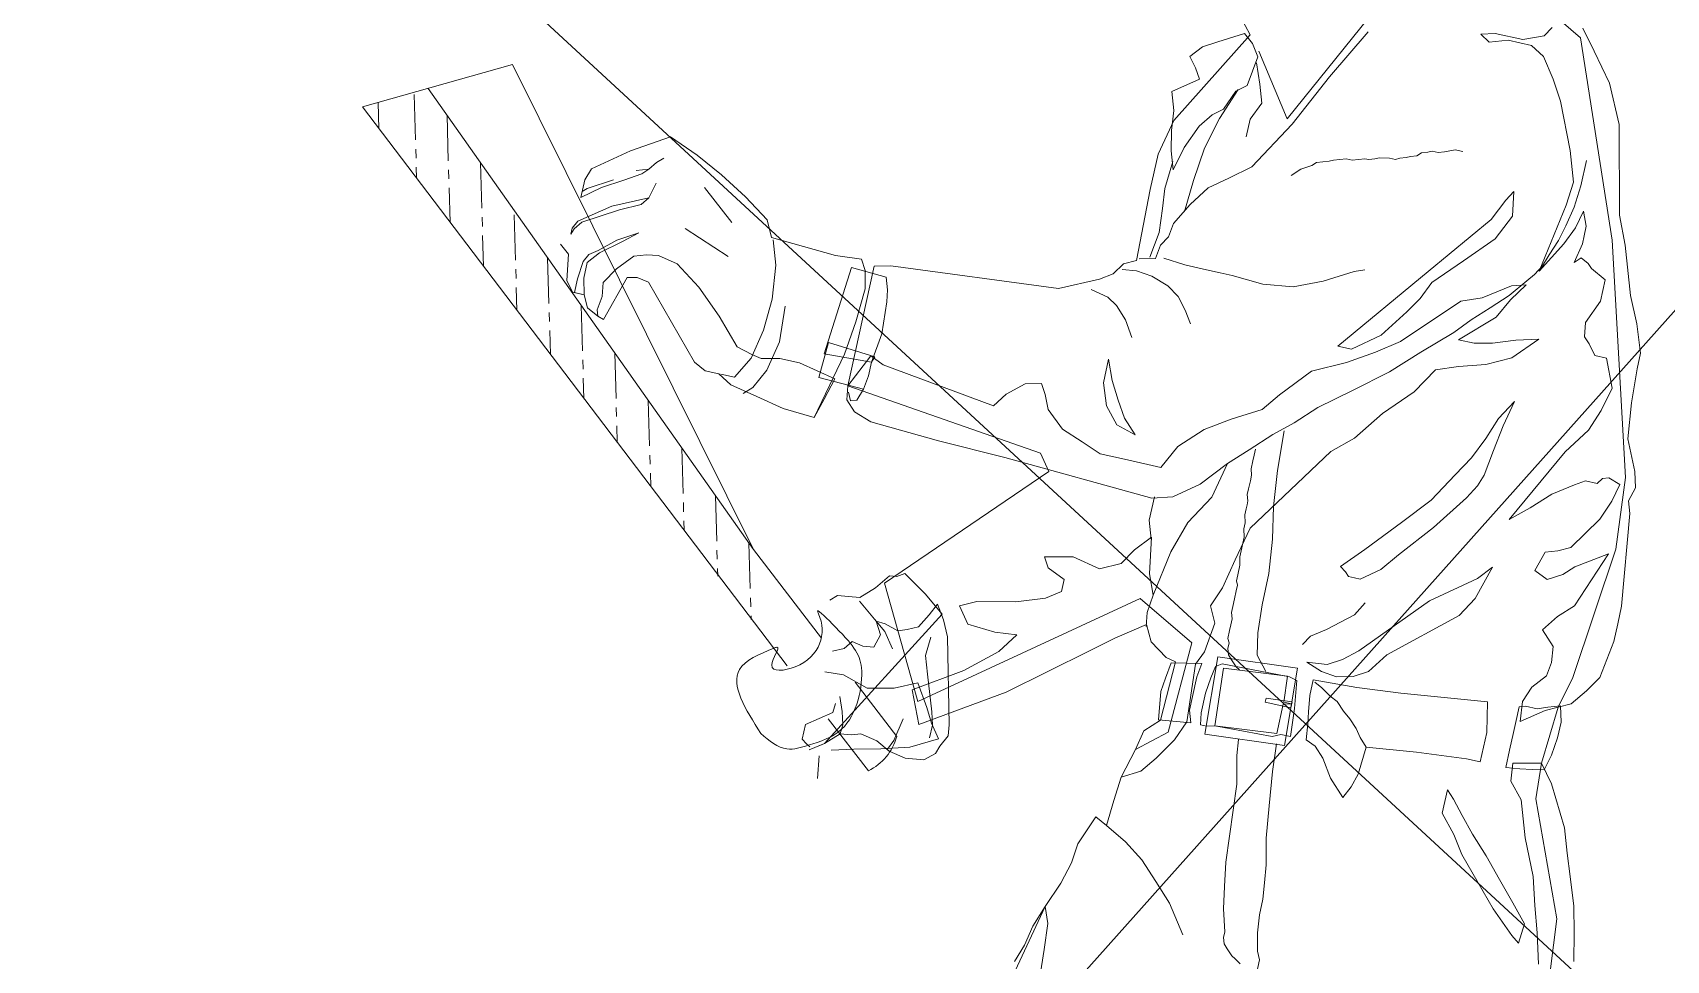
# Model space of a CAD drawing. Header units: millimetres. Extents: x -346728 to 1320345, y -537202 to -385966.
# Drawn here: x 699805 to 704289, y -527871 to -525325 of the extents above; entities that cross this region are included whole.
import ezdxf

# ---------------------------------------------------------------- set-up
doc = ezdxf.new("R2010")
doc.units = ezdxf.units.MM
doc.header["$LTSCALE"] = 100
doc.linetypes.add('CENTER', pattern=[2, 1.25, -0.25, 0.25, -0.25])
for name, color, linetype, lineweight in [('betong', 7, 'Continuous', 15), ('DTO', 1, 'Continuous', 15), ('MAY', 2, 'Continuous', 13), ('THAY', 155, 'Continuous', 20), ('TRUC', 79, 'CENTER', 15)]:
    doc.layers.add(name, color=color, linetype=linetype, lineweight=lineweight)

# ---------------------------------------------------------------- blocks, each defined once
blk = doc.blocks.new('NGUOI')
at = {"layer": 'betong', "color": 8}
for p, q in [((53.31, 406.37), (51.72, 405.41)), ((53.71, 410.83), (53.31, 406.37)), ((53.71, 410.83), (53.71, 410.83)), ((45.43, 396.43), (46.98, 403.05)), ((51.72, 405.41), (50.44, 404.78))]:
    blk.add_line(p, q, dxfattribs=at)
at = {"layer": 'MAY', "color": 8}
for p, q in [((-62.33, 706.05), (-30.79, 626.79)), ((-107.66, 675.95), (-75.1, 690.19)), ((-134.52, 620.8), (-107.66, 675.95)), ((-112.71, 673.35), (-107.42, 678.95)), ((-98.57, 676.42), (-97.02, 673.27)), ((-119.99, 665.49), (-112.71, 673.35)), ((-97.02, 673.27), (-91.22, 670.38)), ((-98.71, 667.37), (-103.4, 661.72)), ((-94.31, 669.43), (-98.71, 667.37)), ((-87.12, 668.84), (-94.31, 669.43)), ((-91.22, 670.38), (-82.82, 669.69)), ((-81.87, 666.6), (-87.12, 668.84)), ((-82.82, 669.69), (-78.72, 668.15)), ((-78.72, 668.15), (-81.87, 666.6)), ((-126.32, 654.54), (-119.99, 665.49)), ((-103.4, 661.72), (-107.49, 656.02)), ((-46.28, 658.85), (-39.16, 642.57)), ((-134.48, 628.64), (-126.32, 654.54)), ((-107.49, 656.02), (-114.61, 642.71)), ((-8.19, 652.11), (-12.78, 647.66)), ((-14.17, 645.36), (-10.98, 647.51)), ((-12.78, 647.66), (1.56, 616.3)), ((-10.98, 647.51), (-4.13, 642.72)), ((-114.61, 642.71), (-118.35, 633.96)), ((-39.16, 642.57), (-32.69, 625.74)), ((-30.79, 626.79), (-16.72, 643.75)), ((-16.87, 641.95), (-14.17, 645.36)), ((-16.41, 632.86), (-16.87, 641.95)), ((-4.13, 642.72), (-0.12, 639.98)), ((-120.8, 633.56), (-120.16, 641.36)), ((-17.02, 640.16), (-19.91, 634.35)), ((-0.12, 639.98), (2.58, 636.14)), ((-120.74, 626.91), (-120.8, 633.56)), ((-118.35, 633.96), (-118.34, 626.72)), ((-84.02, 632.96), (-81.62, 632.77)), ((-81.62, 632.77), (-78.72, 631.32)), ((-19.91, 634.35), (-22.15, 629.1)), ((-13.6, 630.22), (-16.41, 632.86)), ((-0.07, 633.33), (-2.11, 630.48)), ((2.58, 636.14), (-0.07, 633.33)), ((-138.77, 620.54), (-134.48, 628.64)), ((-120.03, 620.82), (-120.74, 626.91)), ((-118.34, 626.72), (-116.46, 605.43)), ((-78.72, 631.32), (-76.97, 630.57)), ((-76.97, 630.57), (-75.17, 630.43)), ((-75.17, 630.43), (-74.02, 629.73)), ((-74.02, 629.73), (-72.27, 628.98)), ((-72.27, 628.98), (-71.17, 627.68)), ((-71.17, 627.68), (-69.42, 626.94)), ((-69.42, 626.94), (-68.27, 626.24)), ((-22.15, 629.1), (-20.19, 623.51)), ((-14.15, 630.86), (-11.34, 620.97)), ((-11.7, 624.02), (-13.6, 630.22)), ((-2.11, 630.48), (4.64, 624.5)), ((-125.93, 622.51), (-126.17, 619.51)), ((-123.78, 626.56), (-125.93, 622.51)), ((-123.03, 621.06), (-123.78, 626.56)), ((-103.88, 618.89), (-102.1, 625.99)), ((-102.1, 625.99), (-100.54, 622.84)), ((-100.54, 622.84), (-98.08, 616)), ((-68.27, 626.24), (-66.52, 625.49)), ((-66.52, 625.49), (-65.37, 624.79)), ((-65.37, 624.79), (-63.57, 624.65)), ((-63.57, 624.65), (-60.62, 623.8)), ((-60.62, 623.8), (-59.47, 623.1)), ((-59.47, 623.1), (-57.72, 622.36)), ((-57.72, 622.36), (-56.52, 622.26)), ((-56.52, 622.26), (-54.77, 621.51)), ((-32.69, 625.74), (-24.92, 610.01)), ((-20.19, 623.51), (-20.63, 618.11)), ((-8.89, 621.38), (-11.7, 624.02)), ((4.64, 624.5), (2.4, 619.25)), ((-159.31, 554), (-134.52, 620.8)), ((-144.74, 606.54), (-138.77, 620.54)), ((-126.17, 619.51), (-126.37, 617.11)), ((-126.37, 617.11), (-125.66, 611.01)), ((-121.07, 615.47), (-123.03, 621.06)), ((-119.22, 615.92), (-120.03, 620.82)), ((-100.92, 610.8), (-103.88, 618.89)), ((-54.77, 621.51), (-53.02, 620.76)), ((-53.02, 620.76), (-51.22, 620.62)), ((-51.22, 620.62), (-49.47, 619.87)), ((-49.47, 619.87), (-47.72, 619.12)), ((-47.72, 619.12), (-46.57, 618.42)), ((-46.57, 618.42), (-44.82, 617.68)), ((-44.82, 617.68), (-43.07, 616.93)), ((-43.07, 616.93), (-41.97, 615.63)), ((-11.34, 620.97), (-9.73, 611.18)), ((-6.24, 616.93), (-8.89, 621.38)), ((-3.83, 609.49), (-6.24, 616.93)), ((2.4, 619.25), (1.31, 613.3)), ((-127.31, 612.96), (-129.81, 611.96)), ((-125.66, 611.01), (-127.31, 612.96)), ((-116.46, 605.43), (-121.07, 615.47)), ((-117.81, 610.98), (-119.22, 615.92)), ((-98.08, 616), (-84.66, 595.58)), ((-41.97, 615.63), (-39.11, 613.59)), ((-39.11, 613.59), (-36.91, 610.99)), ((1.31, 613.3), (-0.38, 607.4)), ((1.56, 616.3), (3.07, 605.3)), ((-136.1, 608.85), (-136.64, 602.25)), ((-131.11, 610.86), (-136.1, 608.85)), ((-129.81, 611.96), (-131.11, 610.86)), ((-116.91, 607.28), (-117.81, 610.98)), ((-115.36, 604.13), (-116.91, 607.28)), ((-93.82, 601.77), (-100.92, 610.8)), ((-24.92, 610.01), (-19.31, 604.72)), ((-9.73, 611.18), (-9.36, 600.89)), ((-2.62, 602.15), (-3.83, 609.49)), ((-0.38, 607.4), (-2.62, 602.15)), ((-148.98, 599.04), (-144.74, 606.54)), ((-136.64, 602.25), (-134.23, 594.81)), ((-113.75, 601.59), (-115.36, 604.13)), ((-19.31, 604.72), (-14.26, 600.08)), ((-1.82, 604.5), (-1.91, 596.05)), ((3.07, 605.3), (2.19, 594.51)), ((-152.67, 590.89), (-148.98, 599.04)), ((-113.85, 600.39), (-109.75, 598.84)), ((-110.7, 594.7), (-113.85, 600.39)), ((-110, 595.85), (-113.75, 601.59)), ((-109.75, 598.84), (-102.4, 592.81)), ((-86.71, 592.73), (-93.82, 601.77)), ((-14.26, 600.08), (-10.55, 593.74)), ((-9.36, 600.89), (-9.55, 591.24)), ((-134.23, 594.81), (-135.18, 590.66)), ((-108.19, 588.45), (-110.7, 594.7)), ((-105.59, 590.66), (-110, 595.85)), ((-102.4, 592.81), (-96.6, 589.92)), ((-84.75, 587.14), (-86.71, 592.73)), ((-84.66, 595.58), (-65.33, 566.23)), ((-10.55, 593.74), (-7.49, 586.85)), ((-1.91, 596.05), (-3, 590.1)), ((2.19, 594.51), (-0.18, 572.97)), ((-153.06, 586.09), (-152.67, 590.89)), ((-137.12, 589.01), (-139.77, 586.21)), ((-135.18, 590.66), (-137.12, 589.01)), ((-99.33, 578.67), (-108.19, 588.45)), ((-101.19, 585.47), (-105.59, 590.66)), ((-96.6, 589.92), (-82.88, 573.1)), ((-63.46, 589.02), (-66.36, 590.46)), ((-55.46, 583.53), (-63.46, 589.02)), ((-3, 590.1), (-4.19, 582.96)), ((-154.49, 575.94), (-153.06, 586.09)), ((-143.36, 586.5), (-147.65, 578.4)), ((-139.77, 586.21), (-143.36, 586.5)), ((-122.28, 585.98), (-115.83, 583.64)), ((-116.27, 578.25), (-122.28, 585.98)), ((-115.83, 583.64), (-109.43, 580.71)), ((-97.38, 580.32), (-101.19, 585.47)), ((-82.14, 582.09), (-84.75, 587.14)), ((-47.36, 579.25), (-55.46, 583.53)), ((-7.49, 586.85), (-7.24, 582.6)), ((-4.19, 582.96), (-3.63, 575.06)), ((-147.65, 578.4), (-146.44, 571.06)), ((-109.37, 574.06), (-116.27, 578.25)), ((-109.43, 580.71), (-104.13, 579.06)), ((-104.13, 579.06), (-99.33, 578.67)), ((-89.62, 571.84), (-97.38, 580.32)), ((-76.83, 573.21), (-82.14, 582.09)), ((-38.46, 577.31), (-47.36, 579.25)), ((-7.24, 582.6), (-5.68, 579.46)), ((-5.68, 579.46), (-5.43, 575.21)), ((-156.58, 565.25), (-154.49, 575.94)), ((-101.77, 571.02), (-109.37, 574.06)), ((-82.88, 573.1), (-76.68, 567.76)), ((-69.53, 566.57), (-76.83, 573.21)), ((-28.82, 577.12), (-38.46, 577.31)), ((-25.22, 576.83), (-28.82, 577.12)), ((-21.02, 576.49), (-25.22, 576.83)), ((-14.42, 575.95), (-21.02, 576.49)), ((-7.78, 576.01), (-14.42, 575.95)), ((-5.43, 575.21), (-0.73, 573.62)), ((-0.18, 572.97), (3.27, 570.87)), ((-146.44, 571.06), (-144.58, 564.26)), ((-95.37, 568.08), (-101.77, 571.02)), ((-91.21, 559.89), (-95.37, 568.08)), ((-82.47, 563.4), (-89.62, 571.84)), ((-11.41, 568.45), (-15.21, 566.35)), ((-5.87, 569.81), (-11.41, 568.45)), ((-1.02, 570.02), (-5.87, 569.81)), ((3.13, 569.08), (-1.02, 570.02)), ((3.27, 570.87), (5.38, 567.08)), ((-161.51, 556.59), (-156.58, 565.25)), ((-144.58, 564.26), (-139.82, 556.03)), ((-120.9, 565.95), (-117.79, 559.66)), ((-119.74, 558), (-120.9, 565.95)), ((-73.51, 554.82), (-82.47, 563.4)), ((-76.68, 567.76), (-69.27, 562.32)), ((-65.33, 566.23), (-69.53, 566.57)), ((-15.21, 566.35), (-18.5, 563)), ((5.38, 567.08), (8.78, 564.39)), ((8.78, 564.39), (19.73, 558.06)), ((126.22, 560.81), (134.96, 564.32)), ((134.96, 564.32), (144.25, 567.18)), ((144.25, 567.18), (154.5, 559.7)), ((-117.79, 559.66), (-115.93, 552.86)), ((-84.1, 550.86), (-91.21, 559.89)), ((-69.27, 562.32), (-60.07, 556.74)), ((-18.5, 563), (-21.2, 559.6)), ((1.64, 558.33), (-2.25, 555.03)), ((4.79, 559.88), (1.64, 558.33)), ((10.28, 560.64), (4.79, 559.88)), ((117.43, 556.7), (126.22, 560.81)), ((145.96, 558.59), (144.31, 560.53)), ((147.56, 556.04), (145.96, 558.59)), ((154.5, 559.7), (164.06, 551.07)), ((-163.1, 551.89), (-161.51, 556.59)), ((-162.88, 532.56), (-159.31, 554)), ((-139.82, 556.03), (-129.74, 531.65)), ((-119.18, 550.11), (-119.74, 558)), ((-65.1, 546.89), (-73.51, 554.82)), ((-60.07, 556.74), (-53.01, 547.11)), ((-2.25, 555.03), (-5.64, 550.47)), ((19.73, 558.06), (69.77, 549.73)), ((109.19, 551.94), (117.43, 556.7)), ((130.02, 555.67), (119.14, 548.11)), ((147.56, 556.04), (151.06, 554.55)), ((149.21, 554.1), (147.56, 556.04)), ((153.77, 550.7), (149.21, 554.1)), ((-162.25, 547.6), (-163.1, 551.89)), ((-154.61, 552.41), (-158.31, 551.5)), ((-158.31, 551.5), (-157.55, 546.01)), ((-152.86, 551.66), (-154.61, 552.41)), ((-151.81, 549.76), (-152.86, 551.66)), ((-148.21, 549.47), (-151.81, 549.76)), ((-145.36, 547.42), (-148.21, 549.47)), ((-118.62, 542.21), (-119.18, 550.11)), ((-115.93, 552.86), (-113.47, 546.02)), ((-78.24, 541.32), (-84.1, 550.86)), ((69.77, 549.73), (74.46, 548.14)), ((76.72, 546.14), (78.76, 549)), ((78.76, 549), (86.51, 547.76)), ((106.4, 547.34), (109.19, 551.94)), ((145.07, 547.79), (144.27, 552.69)), ((159.47, 546.61), (153.77, 550.7)), ((156.71, 549.86), (163.57, 545.07)), ((164.06, 551.07), (164.96, 547.37)), ((-169.6, 516.81), (-163.74, 544.1)), ((-163.74, 544.1), (-162.25, 547.6)), ((-157.55, 546.01), (-155.64, 539.81)), ((-139.7, 542.73), (-145.36, 547.42)), ((-113.47, 546.02), (-110.37, 539.73)), ((-59.6, 540.4), (-65.1, 546.89)), ((-53.01, 547.11), (-49.25, 541.37)), ((68.58, 542.59), (70.07, 546.09)), ((70.07, 546.09), (80.91, 545.8)), ((74.46, 548.14), (71.47, 511.56)), ((75.07, 540.85), (76.72, 546.14)), ((80.91, 545.8), (81.1, 518.62)), ((86.51, 547.76), (106.4, 547.34)), ((105.75, 546.79), (102.76, 539.79)), ((146.68, 545.25), (145.07, 547.79)), ((145.07, 547.79), (154.88, 542.16)), ((152.43, 541.76), (146.68, 545.25)), ((164.52, 541.97), (159.47, 546.61)), ((163.57, 545.07), (164.67, 543.77)), ((164.96, 547.37), (164.52, 541.97)), ((164.67, 543.77), (164.52, 541.97)), ((-155.64, 539.81), (-149.88, 529.08)), ((-134.75, 536.89), (-139.7, 542.73)), ((-117.71, 538.52), (-118.62, 542.21)), ((-110.37, 539.73), (-110.37, 539.73)), ((-110.37, 539.73), (-105.71, 530.29)), ((-72.68, 535.44), (-78.24, 541.32)), ((-54.59, 535.16), (-59.6, 540.4)), ((-49.25, 541.37), (-41.25, 535.88)), ((-3.77, 536.43), (-0.88, 542.24)), ((-0.88, 542.24), (-1.47, 535.04)), ((66.3, 529.49), (67.68, 539.04)), ((67.68, 539.04), (68.58, 542.59)), ((74.84, 530.6), (75.07, 540.85)), ((102.76, 539.79), (100.73, 529.69)), ((131.94, 542.23), (117.1, 538.01)), ((162.13, 534.92), (152.43, 541.76)), ((154.88, 542.16), (163.33, 534.83)), ((-129.74, 531.65), (-134.75, 536.89)), ((-115.66, 534.12), (-117.71, 538.52)), ((-108.74, 522.69), (-115.66, 534.12)), ((-56.35, 506.33), (-72.68, 535.44)), ((-57.44, 537.21), (-59.02, 525.26)), ((-49.09, 528.67), (-54.59, 535.16)), ((-41.25, 535.88), (-34.45, 530.49)), ((-7.21, 531.28), (-3.77, 536.43)), ((-1.47, 535.04), (-4.41, 528.64)), ((144.79, 536.95), (150.49, 532.86)), ((148.69, 533.01), (144.79, 536.95)), ((163.74, 532.38), (162.13, 534.92)), ((163.33, 534.83), (164.34, 532.33)), ((-161.97, 492.03), (-162.88, 532.56)), ((-161.22, 530.61), (-156.05, 512.68)), ((-152.72, 523.88), (-161.22, 530.61)), ((-149.88, 529.08), (-146.43, 526.98)), ((-105.71, 530.29), (-99.2, 521.31)), ((-50.84, 529.42), (-50.98, 527.62)), ((-34.45, 530.49), (-28.39, 523.36)), ((-10.61, 526.73), (-7.21, 531.28)), ((14.13, 526.52), (16.18, 529.37)), ((16.18, 529.37), (20.88, 527.77)), ((66.76, 520.4), (66.3, 529.49)), ((75.2, 520.31), (74.84, 530.6)), ((96.43, 528.83), (94.95, 518.09)), ((100.73, 529.69), (100.54, 520.04)), ((122.82, 526.67), (131.06, 531.43)), ((131.06, 531.43), (137.15, 532.14)), ((137.15, 532.14), (140.7, 531.25)), ((140.7, 531.25), (144.2, 529.75)), ((144.2, 529.75), (148.01, 524.61)), ((154.3, 527.72), (148.69, 533.01)), ((150.49, 532.86), (154.95, 528.27)), ((164.19, 530.53), (163.74, 532.38)), ((164.34, 532.33), (164.19, 530.53)), ((-149.97, 520.63), (-152.72, 523.88)), ((-146.43, 526.98), (-142.93, 525.49)), ((-142.93, 525.49), (-141.62, 519.34)), ((-59.02, 525.26), (-61.11, 514.56)), ((-51.13, 525.82), (-51.33, 523.42)), ((-50.98, 527.62), (-51.13, 525.82)), ((-44.13, 522.83), (-49.09, 528.67)), ((-15.15, 522.88), (-10.61, 526.73)), ((-9, 524.18), (-15.15, 522.88)), ((-4.41, 528.64), (-9, 524.18)), ((11.99, 522.47), (14.13, 526.52)), ((20.88, 527.77), (25.33, 523.18)), ((114.43, 520.11), (122.82, 526.67)), ((141.31, 523.95), (137.66, 523.65)), ((141.31, 523.95), (137.66, 523.65)), ((144.26, 523.11), (141.31, 523.95)), ((144.26, 523.11), (141.31, 523.95)), ((148.01, 524.61), (150.61, 519.57)), ((157, 523.87), (154.3, 527.72)), ((154.95, 528.27), (157.2, 526.27)), ((156.61, 519.08), (157, 523.87)), ((157.2, 526.27), (158.2, 523.78)), ((163.1, 524.58), (161.26, 516.88)), ((166.29, 526.74), (163.1, 524.58)), ((-145.96, 517.89), (-149.97, 520.63)), ((-141.62, 519.34), (-145.96, 517.89)), ((-101.18, 511.81), (-108.74, 522.69)), ((-99.2, 521.31), (-91.03, 510.37)), ((-52.22, 519.87), (-52.42, 517.47)), ((-52.07, 521.67), (-52.22, 519.87)), ((-51.33, 523.42), (-52.07, 521.67)), ((-44.13, 522.83), (-42.62, 511.84)), ((-38.17, 514.5), (-44.13, 522.83)), ((-28.39, 523.36), (-25.38, 515.86)), ((6.2, 518.11), (11.99, 522.47)), ((25.33, 523.18), (27.98, 518.74)), ((27.98, 518.74), (63.16, 520.69)), ((63.16, 520.69), (67.51, 522.15)), ((66.31, 522.24), (80.8, 522.26)), ((66.76, 520.4), (66.31, 522.24)), ((66.42, 516.2), (66.76, 520.4)), ((81.1, 518.62), (66.76, 520.4)), ((67.51, 522.15), (71.47, 511.56)), ((78.33, 499.52), (75.2, 520.31)), ((80.8, 522.26), (80.51, 511.42)), ((100.54, 520.04), (101.6, 510.9)), ((106.6, 512.91), (114.43, 520.11)), ((137.66, 523.65), (117.4, 504.78)), ((137.66, 523.65), (117.4, 504.78)), ((147.33, 508.97), (144.26, 523.11)), ((147.33, 508.97), (144.26, 523.11)), ((150.61, 519.57), (149.67, 515.42)), ((155.02, 514.38), (156.61, 519.08)), ((158.2, 523.78), (158.36, 518.33)), ((-170.04, 511.41), (-169.6, 516.81)), ((-127.01, 506.07), (-129.17, 516.51)), ((-129.17, 516.51), (-125.92, 512.02)), ((-61.11, 514.56), (-63.69, 505.12)), ((-52.56, 515.68), (-53.31, 513.93)), ((-52.42, 517.47), (-52.56, 515.68)), ((-31.42, 508.51), (-38.17, 514.5)), ((-25.38, 515.86), (-15.19, 515.03)), ((-15.19, 515.03), (-6.79, 514.34)), ((-6.79, 514.34), (-0.6, 516.25)), ((-0.6, 516.25), (6.2, 518.11)), ((66.67, 511.95), (66.42, 516.2)), ((94.95, 518.09), (96.01, 508.94)), ((149.67, 515.42), (149.92, 511.17)), ((155.02, 514.38), (152.92, 510.93)), ((158.62, 514.08), (155.02, 514.38)), ((158.02, 514.13), (155.02, 514.38)), ((158.36, 518.33), (158.02, 514.13)), ((161.26, 516.88), (158.62, 514.08)), ((-170.48, 506.01), (-170.04, 511.41)), ((-156.05, 512.68), (-152.2, 508.14)), ((-125.92, 512.02), (-114.11, 501.4)), ((-97.43, 506.07), (-101.18, 511.81)), ((-91.03, 510.37), (-85.58, 503.29)), ((-53.66, 509.73), (-54.45, 507.38)), ((-53.51, 511.53), (-53.66, 509.73)), ((-53.41, 512.73), (-53.51, 511.53)), ((-53.31, 513.93), (-53.41, 512.73)), ((-42.62, 511.84), (-37.95, 502.4)), ((10.31, 509.32), (6.32, 504.82)), ((71.47, 511.56), (10.31, 509.32)), ((67.58, 508.25), (66.67, 511.95)), ((80.51, 511.42), (66.67, 511.95)), ((70.72, 509.81), (69.33, 507.51)), ((71.47, 511.56), (70.53, 507.41)), ((75.77, 512.41), (87.36, 513.88)), ((77.02, 505.67), (75.77, 512.41)), ((87.36, 513.88), (93.35, 513.39)), ((93.35, 513.39), (98.65, 511.75)), ((98.65, 511.75), (101.7, 512.1)), ((101.6, 510.9), (104.66, 504.01)), ((101.7, 512.1), (106.6, 512.91)), ((149.18, 509.42), (147.33, 508.97)), ((149.18, 509.42), (147.33, 508.97)), ((149.92, 511.17), (149.18, 509.42)), ((152.92, 510.93), (149.18, 509.42)), ((-169.62, 494.47), (-170.48, 506.01)), ((-152.2, 508.14), (-148.99, 503.04)), ((-123.9, 499.78), (-127.01, 506.07)), ((-92.37, 501.43), (-97.43, 506.07)), ((-63.69, 505.12), (-65.73, 495.02)), ((-54.79, 495.93), (-56.35, 506.33)), ((-54.6, 505.58), (-55.4, 503.23)), ((-54.45, 507.38), (-54.6, 505.58)), ((-25.57, 506.22), (-31.42, 508.51)), ((-26.12, 506.87), (-26.71, 499.67)), ((20.21, 504.89), (-25.57, 506.22)), ((6.32, 504.82), (43.56, 458.3)), ((40.65, 503.82), (20.21, 504.89)), ((67.28, 504.66), (61.74, 503.3)), ((70.53, 507.41), (67.28, 504.66)), ((69.33, 507.51), (67.58, 508.25)), ((78.33, 499.52), (77.02, 505.67)), ((96.01, 508.94), (98.52, 502.7)), ((117.4, 504.78), (113.66, 503.27)), ((117.4, 504.78), (113.66, 503.27)), ((-148.99, 503.04), (-153.53, 499.19)), ((-106.64, 482.07), (-123.9, 499.78)), ((-114.11, 501.4), (-98.29, 480.78)), ((-90.57, 501.28), (-92.37, 501.43)), ((-88.77, 501.13), (-90.57, 501.28)), ((-87.48, 502.23), (-88.77, 501.13)), ((-85.58, 503.29), (-87.48, 502.23)), ((-55.54, 501.43), (-55.74, 499.03)), ((-55.4, 503.23), (-55.54, 501.43)), ((-37.95, 502.4), (-35.74, 492.56)), ((-26.71, 499.67), (-28.95, 494.42)), ((87.98, 499.34), (78.33, 499.52)), ((87.98, 499.34), (78.33, 499.52)), ((96.52, 500.45), (87.98, 499.34)), ((96.52, 500.45), (87.98, 499.34)), ((105.06, 501.56), (96.52, 500.45)), ((105.06, 501.56), (96.52, 500.45)), ((98.52, 502.7), (100.72, 500.11)), ((104.66, 504.01), (108.86, 503.67)), ((109.46, 503.62), (105.06, 501.56)), ((109.46, 503.62), (105.06, 501.56)), ((113.66, 503.27), (109.46, 503.62)), ((113.66, 503.27), (109.46, 503.62)), ((-153.53, 499.19), (-154.53, 494.44)), ((-95.91, 495.07), (-93.85, 490.68)), ((-65.73, 495.02), (-66.51, 485.42)), ((-56.68, 494.88), (-56.93, 491.88)), ((-55.89, 497.23), (-56.68, 494.88)), ((-55.74, 499.03), (-55.89, 497.23)), ((-53.72, 486.79), (-54.79, 495.93)), ((-31.58, 484.37), (-28.9, 495.02)), ((-28.9, 495.02), (-25.09, 489.88)), ((-167.01, 489.43), (-169.62, 494.47)), ((-160.35, 482.24), (-161.97, 492.03)), ((-154.53, 494.44), (-154.27, 490.19)), ((-154.27, 490.19), (-151.01, 485.7)), ((-93.85, 490.68), (-90.5, 487.39)), ((-57.08, 490.08), (-57.77, 488.93)), ((-56.93, 491.88), (-57.08, 490.08)), ((-35.74, 492.56), (-34.47, 478.57)), ((-25.09, 489.88), (-22.49, 484.84)), ((-163.81, 484.33), (-167.01, 489.43)), ((-151.01, 485.7), (-149.61, 480.76)), ((-90.5, 487.39), (-87.15, 484.09)), ((-66.51, 485.42), (-67.8, 477.08)), ((-58.12, 484.74), (-58.31, 482.34)), ((-57.92, 487.13), (-58.12, 484.74)), ((-57.77, 488.93), (-57.92, 487.13)), ((-51.81, 480.6), (-53.72, 486.79)), ((-22.49, 484.84), (-16.74, 481.35)), ((-156.9, 480.15), (-163.81, 484.33)), ((-162.5, 478.19), (-160.9, 482.89)), ((-160.9, 482.89), (-157.4, 481.39)), ((-160.58, 464.75), (-160.35, 482.24)), ((-157.4, 481.39), (-154.5, 479.95)), ((-150.7, 474.81), (-156.9, 480.15)), ((-154.5, 479.95), (-150.91, 479.65)), ((-149.61, 480.76), (-150.7, 474.81)), ((-102.93, 475.73), (-106.64, 482.07)), ((-98.29, 480.78), (-94.38, 476.84)), ((-87.15, 484.09), (-83.2, 480.75)), ((-83.2, 480.75), (-81.64, 477.61)), ((-58.46, 480.54), (-59.21, 478.79)), ((-58.31, 482.34), (-58.46, 480.54)), ((-54.61, 476), (-51.81, 480.6)), ((-34.47, 478.57), (-31.58, 484.37)), ((-16.74, 481.35), (-8.19, 482.46)), ((-8.19, 482.46), (0.06, 479.97)), ((0.06, 479.97), (-1.99, 477.12)), ((-162.89, 473.39), (-162.5, 478.19)), ((-150.91, 479.65), (-149.16, 478.91)), ((-149.16, 478.91), (-149.5, 474.71)), ((-142.15, 468.67), (-139.61, 477.52)), ((-139.61, 477.52), (-114.07, 472.41)), ((-98.93, 472.98), (-102.93, 475.73)), ((-94.38, 476.84), (-90.38, 474.1)), ((-67.8, 477.08), (-69.54, 470.58)), ((-59.5, 475.19), (-59.7, 472.79)), ((-59.36, 476.99), (-59.5, 475.19)), ((-59.21, 478.79), (-59.36, 476.99)), ((-54.14, 466.9), (-54.61, 476)), ((-31.02, 476.48), (-49.8, 468.36)), ((-34.47, 478.57), (-34.31, 473.13)), ((23.52, 427.34), (-31.02, 476.48)), ((-7.58, 475.16), (-7.88, 471.57)), ((-1.99, 477.12), (-7.58, 475.16)), ((-162.73, 467.94), (-162.89, 473.39)), ((-149.79, 471.11), (-150.24, 465.71)), ((-149.5, 474.71), (-149.79, 471.11)), ((-114.07, 472.41), (-100.97, 470.13)), ((-100.97, 470.13), (-87.83, 468.45)), ((-94.23, 471.39), (-98.93, 472.98)), ((-89.38, 471.6), (-94.23, 471.39)), ((-90.38, 474.1), (-84.43, 473)), ((-84.43, 473), (-89.38, 471.6)), ((-82.23, 470.41), (-83.72, 459.66)), ((-58.39, 466.65), (-82.23, 470.41)), ((-69.54, 470.58), (-73.48, 466.67)), ((-60.4, 471.64), (-60.54, 469.84)), ((-59.7, 472.79), (-60.4, 471.64)), ((-34.31, 473.13), (-35.26, 468.98)), ((-7.88, 471.57), (-3.92, 468.22)), ((-161.93, 463.05), (-162.73, 467.94)), ((-150.24, 465.71), (-150.68, 460.32)), ((-142.88, 459.68), (-142.15, 468.67)), ((-94.12, 465.34), (-96.62, 464.34)), ((-90.97, 466.9), (-94.12, 465.34)), ((-88.48, 467.9), (-90.97, 466.9)), ((-87.83, 468.45), (-88.22, 463.65)), ((-85.01, 458.56), (-83.13, 466.86)), ((-83.13, 466.86), (-80.68, 467.26)), ((-81.32, 459.47), (-80.08, 467.21)), ((-80.68, 467.26), (-60.34, 464.99)), ((-80.08, 467.21), (-61.04, 463.84)), ((-64.54, 465.34), (-65.78, 464.84)), ((-62.59, 466.99), (-64.54, 465.34)), ((-61.29, 468.09), (-62.59, 466.99)), ((-61.51, 443.35), (-58.39, 466.65)), ((-60.54, 469.84), (-61.29, 468.09)), ((-52.69, 462.56), (-54.14, 466.9)), ((-49.8, 468.36), (-50.86, 440.67)), ((-35.21, 469.58), (-38, 464.98)), ((-27.3, 462.89), (-35.21, 469.58)), ((-3.92, 468.22), (4.23, 464.54)), ((-165.22, 459.7), (-160.58, 464.75)), ((-162.06, 454), (-160.58, 464.75)), ((-158.38, 462.15), (-161.93, 463.05)), ((-160.58, 464.75), (-152.33, 462.26)), ((-154.83, 461.26), (-158.38, 462.15)), ((-150.68, 460.32), (-154.83, 461.26)), ((-152.33, 462.26), (-153.37, 456.91)), ((-101.76, 460.54), (-104.35, 458.33)), ((-99.21, 462.14), (-101.76, 460.54)), ((-96.62, 464.34), (-99.21, 462.14)), ((-88.22, 463.65), (-89.21, 458.91)), ((-83.81, 458.46), (-83.67, 460.26)), ((-83.67, 460.26), (-75.92, 459.02)), ((-61.04, 463.84), (-63.66, 446.55)), ((-60.34, 464.99), (-58.64, 463.65)), ((-58.64, 463.65), (-58.33, 460)), ((-55.31, 445.26), (-52.69, 462.56)), ((-54.44, 463.3), (-45.59, 460.77)), ((-54.18, 459.06), (-54.44, 463.3)), ((-46.74, 461.47), (-47.61, 443.42)), ((-43.69, 461.82), (-46.74, 461.47)), ((-45.59, 460.77), (-45.38, 455.92)), ((-38, 464.98), (-43.69, 461.82)), ((-21.15, 456.96), (-27.3, 462.89)), ((4.23, 464.54), (15.42, 461.21)), ((15.42, 461.21), (20.03, 458.41)), ((30.9, 458.8), (38.6, 462.84)), ((38.6, 462.84), (40.54, 461.29)), ((40.54, 461.29), (42.72, 460.82)), ((42.72, 460.82), (45.71, 456.19)), ((-172.8, 448.24), (-165.22, 459.7)), ((-153.37, 456.91), (-157.96, 452.46)), ((-138.68, 459.33), (-142.88, 459.68)), ((-123.79, 456.91), (-138.68, 459.33)), ((-108.94, 453.88), (-123.79, 456.91)), ((-106.35, 456.08), (-108.94, 453.88)), ((-104.35, 458.33), (-106.35, 456.08)), ((-90.11, 455.36), (-91.1, 450.61)), ((-89.21, 458.91), (-90.11, 455.36)), ((-86.3, 450.21), (-85.01, 458.56)), ((-83.72, 459.66), (-85.35, 447.12)), ((-76.02, 457.83), (-83.81, 458.46)), ((-83.72, 459.66), (-81.32, 459.47)), ((-81.37, 458.87), (-83.72, 459.66)), ((-82.1, 449.87), (-81.37, 458.87)), ((-75.92, 459.02), (-76.02, 457.83)), ((-58.33, 460), (-58.12, 455.15)), ((-54.67, 453.06), (-54.18, 459.06)), ((-45.38, 455.92), (-45.13, 451.67)), ((-0.98, 437.8), (-21.15, 456.96)), ((20.03, 458.41), (16.03, 453.91)), ((23.39, 453.01), (26.5, 456.9)), ((43.56, 458.3), (23.52, 427.34)), ((24.29, 454.53), (30.9, 458.8)), ((26.5, 456.9), (27.98, 453.16)), ((45.71, 456.19), (49.37, 451.99)), ((-178.61, 421.55), (-162.06, 454)), ((-157.96, 452.46), (-162.44, 441.96)), ((-109.03, 445.43), (-108.94, 453.88)), ((-91.1, 450.61), (-94.2, 449.65)), ((-58.12, 455.15), (-58.62, 449.16)), ((-55.02, 448.86), (-54.67, 453.06)), ((-45.13, 451.67), (-47.01, 443.38)), ((1.04, 455.14), (4.75, 448.8)), ((7.59, 454), (1.04, 455.14)), ((16.03, 453.91), (7.59, 454)), ((20.71, 448.46), (23.39, 453.01)), ((46.55, 407.03), (24.29, 454.53)), ((27.98, 453.16), (29.88, 448.77)), ((49.13, 450.9), (47.15, 449.62)), ((49.37, 451.99), (52.63, 451.29)), ((52.63, 451.29), (55.9, 450.58)), ((55.9, 450.58), (57.64, 448.58)), ((-175.79, 441.24), (-172.8, 448.24)), ((-142.46, 442.74), (-138.52, 446.64)), ((-138.52, 446.64), (-135.92, 448.84)), ((-135.92, 448.84), (-136.51, 441.65)), ((-97.44, 446.9), (-101.48, 441.8)), ((-94.2, 449.65), (-97.44, 446.9)), ((-83.3, 449.97), (-86.3, 450.21)), ((-85.35, 447.12), (-61.51, 443.35)), ((-82.95, 446.92), (-84.24, 438.57)), ((-81, 448.57), (-83.3, 449.97)), ((-63.66, 446.55), (-82.1, 449.87)), ((-63.66, 446.55), (-81, 448.57)), ((-61.31, 445.75), (-63.66, 446.55)), ((-59.51, 445.61), (-61.31, 445.75)), ((-58.62, 449.16), (-59.51, 445.61)), ((-56.51, 445.36), (-55.02, 448.86)), ((4.75, 448.8), (13.11, 440.26)), ((12.49, 423.46), (20.71, 448.46)), ((25.49, 446.87), (25.41, 441.19)), ((29.88, 448.77), (32.92, 446.98)), ((32.92, 446.98), (35.52, 445.85)), ((35.52, 445.85), (39.68, 446.66)), ((43.18, 447.05), (39.21, 444.49)), ((39.68, 446.66), (42.52, 446.62)), ((42.52, 446.62), (40.07, 443.16)), ((47.15, 449.62), (43.18, 447.05)), ((-178.73, 434.84), (-175.79, 441.24)), ((-162.44, 441.96), (-168.13, 431.56)), ((-147.05, 438.28), (-142.46, 442.74)), ((-136.51, 441.65), (-141.75, 436.64)), ((-136.51, 441.65), (-136.51, 441.65)), ((-108.17, 441.14), (-109.03, 445.43)), ((-106.67, 437.39), (-108.17, 441.14)), ((-101.48, 441.8), (-106.67, 437.39)), ((-72.64, 440.04), (-71.65, 444.79)), ((-47.01, 443.38), (-56.51, 445.36)), ((-53.4, 439.07), (-55.31, 445.26)), ((-50.86, 440.67), (-43.05, 432.79)), ((-47.61, 443.42), (-43.76, 438.88)), ((25.41, 441.19), (23.15, 435.98)), ((39.21, 444.49), (35.44, 440.17)), ((40.07, 443.16), (40.88, 439)), ((-152.89, 433.33), (-147.05, 438.28)), ((-141.75, 436.64), (-145.79, 431.54)), ((-84.24, 438.57), (-86.27, 428.48)), ((-75.13, 431.79), (-72.64, 440.04)), ((-49.75, 432.13), (-53.4, 439.07)), ((-43.76, 438.88), (-43.05, 432.79)), ((21.18, 420.89), (-0.98, 437.8)), ((13.11, 440.26), (26.16, 430.14)), ((23.15, 435.98), (18.63, 425.56)), ((40.88, 439), (44.15, 438.3)), ((44.15, 438.3), (47.65, 438.69)), ((47.65, 438.69), (49.36, 436.04)), ((49.36, 436.04), (52.39, 434.25)), ((-182.41, 426.69), (-178.73, 434.84)), ((-168.13, 431.56), (-171.21, 423.36)), ((-158.78, 427.77), (-152.89, 433.33)), ((-145.79, 431.54), (-152.98, 424.88)), ((-76.37, 424.04), (-75.13, 431.79)), ((-46.54, 427.04), (-49.75, 432.13)), ((-43.05, 432.79), (-41.39, 423.6)), ((-43.05, 432.79), (-41.39, 423.6)), ((20.42, 426.38), (25.16, 432.64)), ((25.16, 432.64), (31.51, 429.1)), ((-184.85, 419.04), (-182.41, 426.69)), ((-164.66, 422.22), (-158.78, 427.77)), ((-86.27, 428.48), (-88.25, 418.98)), ((-41.39, 423.6), (-46.54, 427.04)), ((17.68, 422.38), (20.42, 426.38)), ((26.16, 430.14), (21.18, 420.89)), ((31.51, 429.1), (39.16, 426.66)), ((39.16, 426.66), (47.15, 428.42)), ((47.15, 428.42), (52.74, 427.63)), ((-192.09, 345.37), (-178.61, 421.55)), ((-171.21, 423.36), (-174.25, 415.76)), ((-169.9, 417.21), (-164.66, 422.22)), ((-152.98, 424.88), (-159.51, 418.78)), ((-77.61, 416.3), (-76.37, 424.04)), ((-41.39, 423.6), (-41.38, 416.35)), ((11.79, 420.2), (12.49, 423.46)), ((14.34, 418.43), (17.68, 422.38)), ((17.27, 421.86), (17, 417.94)), ((18.63, 425.56), (17.27, 421.86)), ((26.99, 414.08), (26.21, 421.08)), ((44.3, 417.77), (46.32, 421.89)), ((-187.34, 410.79), (-184.85, 419.04)), ((-169.8, 411.17), (-169.9, 417.21)), ((-159.51, 418.78), (-167.25, 412.77)), ((-88.25, 418.98), (-90.69, 411.33)), ((-78.84, 408.55), (-77.61, 416.3)), ((-41.38, 416.35), (-41.42, 408.5)), ((13.26, 416.46), (11.79, 420.2)), ((13.88, 414.05), (13.26, 416.46)), ((21.79, 413.59), (14.34, 418.43)), ((42.93, 414.08), (44.3, 417.77)), ((46.9, 416.64), (46.94, 419.48)), ((53.71, 410.83), (46.9, 416.64)), ((-174.25, 415.76), (-177.39, 406.96)), ((-167.25, 412.77), (-169.8, 411.17)), ((-90.69, 411.33), (-91.73, 405.98)), ((16.68, 411.17), (13.88, 414.05)), ((29.99, 410.51), (21.79, 413.59)), ((28.04, 411.01), (26.99, 414.08)), ((31.77, 412.49), (27.38, 410.58)), ((37.02, 413.07), (31.77, 412.49)), ((39.63, 411.94), (37.02, 413.07)), ((42.89, 411.24), (39.63, 411.94)), ((42.89, 411.24), (42.93, 414.08)), ((-80.63, 401.45), (-78.84, 408.55)), ((-41.42, 408.5), (-48.31, 405.45)), ((-41.42, 408.5), (-37.67, 410.01)), ((-37.67, 410.01), (-34.81, 400.72)), ((22.13, 410), (16.68, 411.17)), ((27.38, 410.58), (22.13, 410)), ((37.64, 408.07), (29.99, 410.51)), ((44.09, 405.73), (37.64, 408.07)), ((46.55, 407.03), (42.89, 411.24)), ((47.7, 406.11), (46.55, 407.03)), ((50.43, 403.92), (46.55, 407.03)), ((-91.73, 405.98), (-92.73, 401.23)), ((-54.65, 401.74), (-60.49, 396.78)), ((-48.31, 405.45), (-54.65, 401.74)), ((-92.73, 401.23), (-93.12, 396.44)), ((-82.37, 394.95), (-80.63, 401.45)), ((-60.49, 396.78), (-66.33, 391.83)), ((-34.81, 400.72), (-34.7, 394.67)), ((-93.12, 396.44), (-94.16, 391.09)), ((-84.71, 388.5), (-82.37, 394.95)), ((-66.33, 391.83), (-73.01, 383.92)), ((-34.7, 394.67), (-33.44, 387.93)), ((-94.16, 391.09), (-95.8, 385.79)), ((-84.86, 386.7), (-84.71, 388.5)), ((-33.44, 387.93), (-31.08, 379.89)), ((-97.2, 383.49), (-98.08, 372.69)), ((-95.8, 385.79), (-97.2, 383.49)), ((-90.1, 381.7), (-88.85, 382.2)), ((-88.85, 382.2), (-86.9, 383.85)), ((-86.9, 383.85), (-85.61, 384.95)), ((-85.61, 384.95), (-84.86, 386.7)), ((-92, 380.65), (-90.1, 381.7)), ((-33.27, 375.23), (-31.08, 379.89)), ((-31.08, 379.89), (-21.94, 314.54)), ((-31.08, 379.89), (-29.22, 373.09)), ((-34.51, 367.49), (-33.27, 375.23)), ((-29.22, 373.09), (-28.51, 367)), ((-35.8, 359.14), (-34.51, 367.49)), ((-28.51, 367), (-27.16, 361.45))]:
    blk.add_line(p, q, dxfattribs=at)
at = {"layer": 'MAY', "color": 253}
blk.add_line((61.74, 503.3), (40.65, 503.82), dxfattribs=at)

msp = doc.modelspace()

# ---------------------------------------------------------------- linework, layer by layer
at = {"layer": 'THAY', "color": 33}
for p, q in [((706553.1, -523577.2, -881.1), (699805.5, -531137.7, -881.1)), ((699922.8, -524104.7, -881.1), (706905.2, -530551.6, -881.1)), ((701122.2, -525412.4, -881.1), (700710.4, -525528.9, -881.1)), ((701783.7, -526743.9, -881.1), (701122.2, -525412.4, -881.1)), ((701783.7, -526743.9, -881.1), (700890.7, -525477.9, -881.1)), ((701875.9, -527062.9, -881.1), (700710.4, -525528.9, -881.1)), ((701970.3, -526987.3, -881.1), (701783.7, -526743.9, -881.1)), ((702177, -527257.1, -881.1), (702062.7, -527108, -881.1)), ((702099.3, -527351.1, -881.1), (701989.1, -527208.9, -881.1))]:
    msp.add_line(p, q, dxfattribs=at)
msp.add_arc((702034.3, -527218.2, -881.1), 147.9, 296.0676, 344.7475, dxfattribs=at)
msp.add_spline([(701803.8, -527248.6), (701745.4, -527073.4), (701839.3, -527014.9), (701847.7, -527012.2), (701833.8, -527060.4), (701898.3, -527065.5), (701962.3, -526920.4), (701960.1, -526915.4), (701999.8, -526947.4), (702080.1, -527068.4), (702025.6, -527237.1), (701933.8, -527281.2), (701875.8, -527291.3), (701803.8, -527248.6)], degree=3, dxfattribs=at)
at = {"layer": 'TRUC', "color": 33}
for p, q in [((700852.7, -525494.5, -881.1), (700859.3, -525724.9, -881.1)), ((700753.8, -525516.6, -881.1), (700755.9, -525588.8, -881.1)), ((700942.7, -525551.5, -881.1), (700951.1, -525845.7, -881.1)), ((701034.7, -525682, -881.1), (701042.9, -525966.5, -881.1)), ((701127.1, -525824.7, -881.1), (701134.7, -526087.3, -881.1)), ((701218.9, -525943.1, -881.1), (701226.5, -526208.1, -881.1)), ((701310.9, -526073.6, -881.1), (701318.3, -526328.9, -881.1)), ((701403, -526204.1, -881.1), (701410, -526449.7, -881.1)), ((701495.1, -526334.6, -881.1), (701501.8, -526570.5, -881.1)), ((701587.1, -526465.2, -881.1), (701593.6, -526691.3, -881.1)), ((701679.2, -526595.7, -881.1), (701685.6, -526817.2, -881.1)), ((701771.3, -526726.2, -881.1), (701777.3, -526935.6, -881.1))]:
    msp.add_line(p, q, dxfattribs=at)

# ---------------------------------------------------------------- block references
at = {"layer": 'DTO', "extrusion": (0, 0, -1), "xscale": 9.158148982106992, "yscale": 9.158148982106992, "zscale": -9.15814898213273, "rotation": 17.1404175803688}
msp.add_blockref('NGUOI', (-701287.4, -530964.2, 881.1), dxfattribs=at)

doc.saveas('drawing.dxf')
